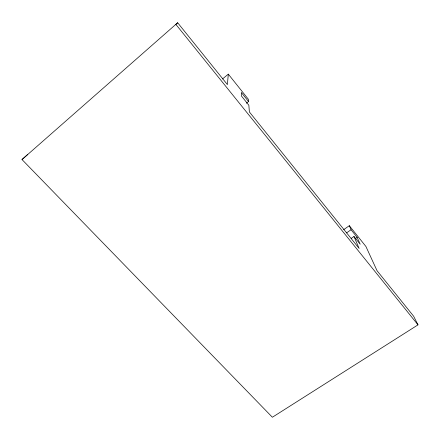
<?xml version="1.0" encoding="UTF-8"?>
<svg xmlns="http://www.w3.org/2000/svg" width="440" height="440" viewBox="0 0 440 440"><rect width="100%" height="100%" fill="white"/><g stroke="black" fill="none" stroke-linecap="round" stroke-linejoin="round"><path stroke-width="0.66" d="M222.486 78.969L228.311 74.146L227.387 84.585L177.672 22.753L22 159.544L272.377 417.247L418 324.858L413.666 316.261L377.047 270.716L365.921 246.488L349.316 225.693L343.706 229.642M177.672 22.753L175.879 24.404L418 324.858M22 159.544L27.748 154.429M246.406 103.224L248.545 101.503L248.364 99.264L228.311 74.146M346.577 232.887L351.06 229.74L349.316 225.693M351.17 238.441L353.975 236.484L360.184 244.233L357.132 237.331L351.06 229.74M355.443 238.502L357.132 237.331M248.545 101.503L241.329 92.483L241.434 95.997L248.848 105.254L249.381 111.942L359.145 248.457L353.975 236.484"/></g></svg>
